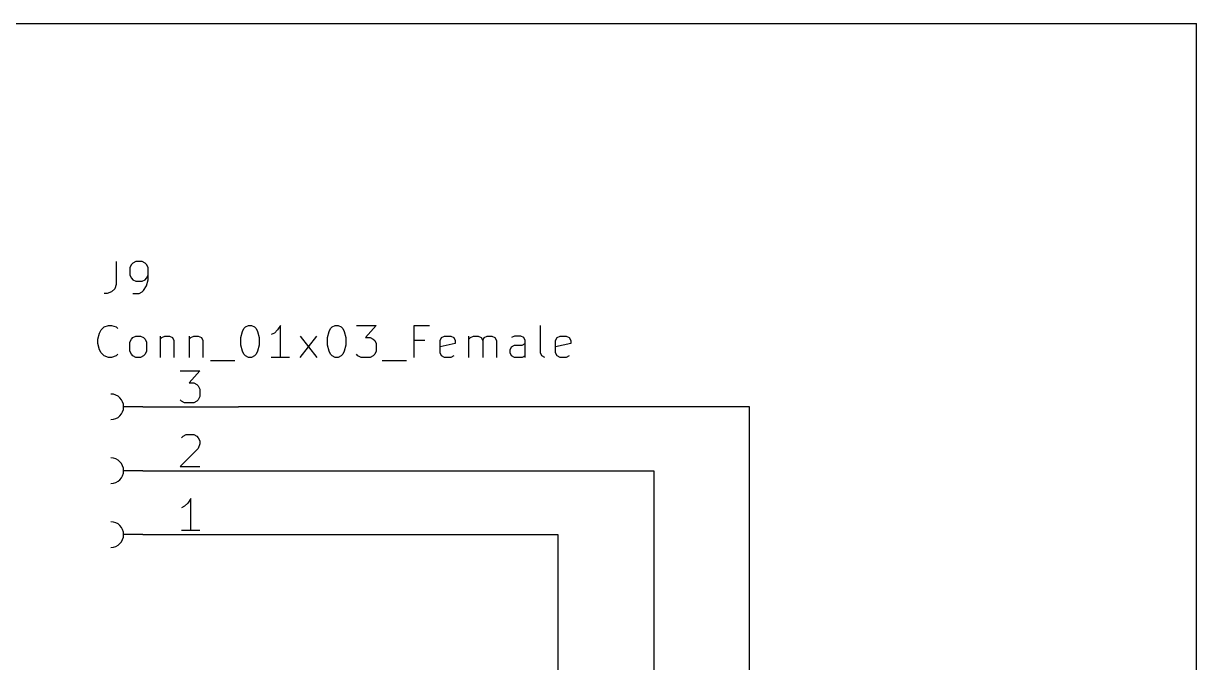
# Model space of a CAD drawing. Extents: x -4.8 to 16.7, y -9.4 to 5.7.
# Drawn here: x 12.519 to 16.652, y 3.445 to 5.695 of the extents above; entities that cross this region are included whole.
import ezdxf

# ---------------------------------------------------------------- set-up
doc = ezdxf.new("R2010")
doc.units = 0
doc.header["$MEASUREMENT"] = 0
for name, color, linetype in [('BLUE3', 171, 'CONTINUOUS'), ('CYAN2', 4, 'CONTINUOUS'), ('RED2', 1, 'CONTINUOUS'), ('RED3', 11, 'CONTINUOUS')]:
    doc.layers.add(name, color=color, linetype=linetype)
doc.layers.add('GREEN3', color=91, linetype='CONTINUOUS', lineweight=30)

msp = doc.modelspace()

# ---------------------------------------------------------------- linework, layer by layer
at = {"layer": 'BLUE3'}
for p in [(8.3273, 5.6953), (16.6523, -3.1922)]:
    msp.add_line(p, (16.6523, 5.6953), dxfattribs=at)
at = {"layer": 'CYAN2', "linetype": 'Continuous'}
for p, q in [((12.8461, 4.857), (12.8461, 4.7766)), ((12.8461, 4.857), (12.8461, 4.7766)), ((12.8997, 4.8462), (12.8943, 4.8355)), ((12.8997, 4.8462), (12.8943, 4.8355)), ((12.905, 4.8516), (12.8997, 4.8462)), ((12.905, 4.8516), (12.8997, 4.8462)), ((12.9157, 4.857), (12.905, 4.8516)), ((12.9157, 4.857), (12.905, 4.8516)), ((12.9371, 4.857), (12.9157, 4.857)), ((12.9371, 4.857), (12.9157, 4.857)), ((12.9479, 4.8516), (12.9371, 4.857)), ((12.9479, 4.8516), (12.9371, 4.857)), ((12.9532, 4.8462), (12.9479, 4.8516)), ((12.9532, 4.8462), (12.9479, 4.8516)), ((12.9586, 4.8355), (12.9532, 4.8462)), ((12.9586, 4.8355), (12.9532, 4.8462)), ((12.8943, 4.8355), (12.8943, 4.8087)), ((12.8943, 4.8355), (12.8943, 4.8087)), ((12.8943, 4.8087), (12.8997, 4.798)), ((12.8943, 4.8087), (12.8997, 4.798)), ((12.8997, 4.798), (12.905, 4.7927)), ((12.8997, 4.798), (12.905, 4.7927)), ((12.9479, 4.7927), (12.9532, 4.798)), ((12.9479, 4.7927), (12.9532, 4.798)), ((12.9532, 4.798), (12.9586, 4.8087)), ((12.9532, 4.798), (12.9586, 4.8087)), ((12.9586, 4.7927), (12.9586, 4.8355)), ((12.9586, 4.7927), (12.9586, 4.8355)), ((12.8407, 4.7605), (12.83, 4.7498)), ((12.8407, 4.7605), (12.83, 4.7498)), ((12.8461, 4.7766), (12.8407, 4.7605)), ((12.8461, 4.7766), (12.8407, 4.7605)), ((12.905, 4.7927), (12.9157, 4.7873)), ((12.905, 4.7927), (12.9157, 4.7873)), ((12.9157, 4.7873), (12.9371, 4.7873)), ((12.9157, 4.7873), (12.9371, 4.7873)), ((12.9371, 4.7873), (12.9479, 4.7927)), ((12.9371, 4.7873), (12.9479, 4.7927)), ((12.9371, 4.7498), (12.9425, 4.7552)), ((12.9371, 4.7498), (12.9425, 4.7552)), ((12.9425, 4.7552), (12.9532, 4.7712)), ((12.9425, 4.7552), (12.9532, 4.7712)), ((12.9532, 4.7712), (12.9586, 4.7927)), ((12.9532, 4.7712), (12.9586, 4.7927)), ((12.8139, 4.7445), (12.8032, 4.7445)), ((12.8139, 4.7445), (12.8032, 4.7445)), ((12.83, 4.7498), (12.8139, 4.7445)), ((12.83, 4.7498), (12.8139, 4.7445)), ((12.905, 4.7445), (12.9264, 4.7445)), ((12.905, 4.7445), (12.9264, 4.7445)), ((12.9264, 4.7445), (12.9371, 4.7498)), ((12.9264, 4.7445), (12.9371, 4.7498)), ((12.8032, 4.6266), (12.8193, 4.632)), ((12.8032, 4.6266), (12.8193, 4.632)), ((12.8193, 4.632), (12.83, 4.632)), ((12.8193, 4.632), (12.83, 4.632)), ((12.83, 4.632), (12.8461, 4.6266)), ((12.83, 4.632), (12.8461, 4.6266)), ((13.3014, 4.6266), (13.3122, 4.632)), ((13.3014, 4.6266), (13.3122, 4.632)), ((13.3122, 4.632), (13.3229, 4.632)), ((13.3122, 4.632), (13.3229, 4.632)), ((13.3229, 4.632), (13.3336, 4.6266)), ((13.3229, 4.632), (13.3336, 4.6266)), ((13.4247, 4.632), (13.4139, 4.6159)), ((13.4247, 4.632), (13.4139, 4.6159)), ((13.4247, 4.5195), (13.4247, 4.632)), ((13.4247, 4.5195), (13.4247, 4.632)), ((13.6068, 4.6266), (13.6175, 4.632)), ((13.6068, 4.6266), (13.6175, 4.632)), ((13.6175, 4.632), (13.6282, 4.632)), ((13.6175, 4.632), (13.6282, 4.632)), ((13.6282, 4.632), (13.6389, 4.6266)), ((13.6282, 4.632), (13.6389, 4.6266)), ((13.6925, 4.632), (13.7622, 4.632)), ((13.6925, 4.632), (13.7622, 4.632)), ((13.7622, 4.632), (13.7246, 4.5891)), ((13.7622, 4.632), (13.7246, 4.5891)), ((13.8961, 4.5195), (13.8961, 4.632)), ((13.8961, 4.632), (13.9496, 4.632)), ((13.8961, 4.5195), (13.8961, 4.632)), ((13.8961, 4.632), (13.9496, 4.632)), ((14.3407, 4.5355), (14.3407, 4.632)), ((14.3407, 4.5355), (14.3407, 4.632)), ((12.7818, 4.5837), (12.7872, 4.6052)), ((12.7818, 4.5837), (12.7872, 4.6052)), ((12.7872, 4.6052), (12.7925, 4.6159)), ((12.7872, 4.6052), (12.7925, 4.6159)), ((12.7925, 4.6159), (12.8032, 4.6266)), ((12.7925, 4.6159), (12.8032, 4.6266)), ((12.8461, 4.6266), (12.8514, 4.6212)), ((12.8461, 4.6266), (12.8514, 4.6212)), ((12.8997, 4.5837), (12.905, 4.5891)), ((12.8997, 4.5837), (12.905, 4.5891)), ((12.905, 4.5891), (12.9157, 4.5945)), ((12.905, 4.5891), (12.9157, 4.5945)), ((12.9157, 4.5945), (12.9318, 4.5945)), ((12.9157, 4.5945), (12.9318, 4.5945)), ((12.9318, 4.5945), (12.9425, 4.5891)), ((12.9318, 4.5945), (12.9425, 4.5891)), ((12.9425, 4.5891), (12.9479, 4.5837)), ((12.9425, 4.5891), (12.9479, 4.5837)), ((13.0014, 4.5945), (13.0014, 4.5195)), ((13.0014, 4.5945), (13.0014, 4.5195)), ((13.0014, 4.5837), (13.0068, 4.5891)), ((13.0014, 4.5837), (13.0068, 4.5891)), ((13.0068, 4.5891), (13.0175, 4.5945)), ((13.0068, 4.5891), (13.0175, 4.5945)), ((13.0175, 4.5945), (13.0336, 4.5945)), ((13.0175, 4.5945), (13.0336, 4.5945)), ((13.0336, 4.5945), (13.0443, 4.5891)), ((13.0336, 4.5945), (13.0443, 4.5891)), ((13.0443, 4.5891), (13.0496, 4.5784)), ((13.0443, 4.5891), (13.0496, 4.5784)), ((13.1032, 4.5945), (13.1032, 4.5195)), ((13.1032, 4.5945), (13.1032, 4.5195)), ((13.1032, 4.5837), (13.1086, 4.5891)), ((13.1032, 4.5837), (13.1086, 4.5891)), ((13.1086, 4.5891), (13.1193, 4.5945)), ((13.1086, 4.5891), (13.1193, 4.5945)), ((13.1193, 4.5945), (13.1354, 4.5945)), ((13.1193, 4.5945), (13.1354, 4.5945)), ((13.1354, 4.5945), (13.1461, 4.5891)), ((13.1354, 4.5945), (13.1461, 4.5891)), ((13.1461, 4.5891), (13.1514, 4.5784)), ((13.1461, 4.5891), (13.1514, 4.5784)), ((13.2854, 4.5891), (13.2907, 4.6105)), ((13.2854, 4.5891), (13.2907, 4.6105)), ((13.2854, 4.5623), (13.2854, 4.5891)), ((13.2854, 4.5623), (13.2854, 4.5891)), ((13.2907, 4.6105), (13.2961, 4.6212)), ((13.2907, 4.6105), (13.2961, 4.6212)), ((13.2961, 4.6212), (13.3014, 4.6266)), ((13.2961, 4.6212), (13.3014, 4.6266)), ((13.3336, 4.6266), (13.3389, 4.6212)), ((13.3336, 4.6266), (13.3389, 4.6212)), ((13.3389, 4.6212), (13.3443, 4.6105)), ((13.3389, 4.6212), (13.3443, 4.6105)), ((13.3443, 4.6105), (13.3497, 4.5891)), ((13.3443, 4.6105), (13.3497, 4.5891)), ((13.3497, 4.5891), (13.3497, 4.5623)), ((13.3497, 4.5891), (13.3497, 4.5623)), ((13.4032, 4.6052), (13.3925, 4.5998)), ((13.4032, 4.6052), (13.3925, 4.5998)), ((13.4139, 4.6159), (13.4032, 4.6052)), ((13.4139, 4.6159), (13.4032, 4.6052)), ((13.4943, 4.5195), (13.5532, 4.5945)), ((13.4943, 4.5945), (13.5532, 4.5195)), ((13.4943, 4.5195), (13.5532, 4.5945)), ((13.4943, 4.5945), (13.5532, 4.5195)), ((13.5907, 4.5891), (13.5961, 4.6105)), ((13.5907, 4.5891), (13.5961, 4.6105)), ((13.5907, 4.5623), (13.5907, 4.5891)), ((13.5907, 4.5623), (13.5907, 4.5891)), ((13.5961, 4.6105), (13.6014, 4.6212)), ((13.5961, 4.6105), (13.6014, 4.6212)), ((13.6014, 4.6212), (13.6068, 4.6266)), ((13.6014, 4.6212), (13.6068, 4.6266)), ((13.6389, 4.6266), (13.6443, 4.6212)), ((13.6389, 4.6266), (13.6443, 4.6212)), ((13.6443, 4.6212), (13.6497, 4.6105)), ((13.6443, 4.6212), (13.6497, 4.6105)), ((13.6497, 4.6105), (13.655, 4.5891)), ((13.6497, 4.6105), (13.655, 4.5891)), ((13.655, 4.5891), (13.655, 4.5623)), ((13.655, 4.5891), (13.655, 4.5623)), ((13.7246, 4.5891), (13.7407, 4.5891)), ((13.7246, 4.5891), (13.7407, 4.5891)), ((13.7407, 4.5891), (13.7514, 4.5837)), ((13.7407, 4.5891), (13.7514, 4.5837)), ((13.9872, 4.5784), (13.9925, 4.5891)), ((13.9872, 4.5784), (13.9925, 4.5891)), ((13.9925, 4.5891), (14.0032, 4.5945)), ((13.9925, 4.5891), (14.0032, 4.5945)), ((14.0032, 4.5945), (14.0247, 4.5945)), ((14.0032, 4.5945), (14.0247, 4.5945)), ((14.0247, 4.5945), (14.0354, 4.5891)), ((14.0247, 4.5945), (14.0354, 4.5891)), ((14.0354, 4.5891), (14.0407, 4.5784)), ((14.0354, 4.5891), (14.0407, 4.5784)), ((14.0889, 4.5195), (14.0889, 4.5945)), ((14.0889, 4.5195), (14.0889, 4.5945)), ((14.0889, 4.5837), (14.0943, 4.5891)), ((14.0889, 4.5837), (14.0943, 4.5891)), ((14.0943, 4.5891), (14.105, 4.5945)), ((14.0943, 4.5891), (14.105, 4.5945)), ((14.105, 4.5945), (14.1211, 4.5945)), ((14.105, 4.5945), (14.1211, 4.5945)), ((14.1211, 4.5945), (14.1318, 4.5891)), ((14.1211, 4.5945), (14.1318, 4.5891)), ((14.1318, 4.5891), (14.1372, 4.5784)), ((14.1318, 4.5891), (14.1372, 4.5784)), ((14.1372, 4.5784), (14.1425, 4.5891)), ((14.1372, 4.5784), (14.1425, 4.5891)), ((14.1425, 4.5891), (14.1532, 4.5945)), ((14.1425, 4.5891), (14.1532, 4.5945)), ((14.1532, 4.5945), (14.1693, 4.5945)), ((14.1532, 4.5945), (14.1693, 4.5945)), ((14.1693, 4.5945), (14.18, 4.5891)), ((14.1693, 4.5945), (14.18, 4.5891)), ((14.18, 4.5891), (14.1854, 4.5784)), ((14.18, 4.5891), (14.1854, 4.5784)), ((14.2497, 4.5945), (14.2389, 4.5891)), ((14.2497, 4.5945), (14.2389, 4.5891)), ((14.2711, 4.5945), (14.2497, 4.5945)), ((14.2711, 4.5945), (14.2497, 4.5945)), ((14.2818, 4.5891), (14.2711, 4.5945)), ((14.2818, 4.5891), (14.2711, 4.5945)), ((14.2871, 4.5784), (14.2818, 4.5891)), ((14.2871, 4.5784), (14.2818, 4.5891)), ((14.3943, 4.5784), (14.3996, 4.5891)), ((14.3943, 4.5784), (14.3996, 4.5891)), ((14.3996, 4.5891), (14.4104, 4.5945)), ((14.3996, 4.5891), (14.4104, 4.5945)), ((14.4104, 4.5945), (14.4318, 4.5945)), ((14.4104, 4.5945), (14.4318, 4.5945)), ((14.4318, 4.5945), (14.4425, 4.5891)), ((14.4318, 4.5945), (14.4425, 4.5891)), ((14.4425, 4.5891), (14.4479, 4.5784)), ((14.4425, 4.5891), (14.4479, 4.5784)), ((12.7818, 4.5677), (12.7818, 4.5837)), ((12.7818, 4.5677), (12.7818, 4.5837)), ((12.7872, 4.5462), (12.7818, 4.5677)), ((12.7872, 4.5462), (12.7818, 4.5677)), ((12.8943, 4.573), (12.8997, 4.5837)), ((12.8943, 4.573), (12.8997, 4.5837)), ((12.8943, 4.5409), (12.8943, 4.573)), ((12.8943, 4.5409), (12.8943, 4.573)), ((12.9479, 4.5837), (12.9532, 4.573)), ((12.9479, 4.5837), (12.9532, 4.573)), ((12.9532, 4.573), (12.9532, 4.5409)), ((12.9532, 4.573), (12.9532, 4.5409)), ((13.0496, 4.5784), (13.0496, 4.5195)), ((13.0496, 4.5784), (13.0496, 4.5195)), ((13.1514, 4.5784), (13.1514, 4.5195)), ((13.1514, 4.5784), (13.1514, 4.5195)), ((13.2907, 4.5409), (13.2854, 4.5623)), ((13.2907, 4.5409), (13.2854, 4.5623)), ((13.3497, 4.5623), (13.3443, 4.5409)), ((13.3497, 4.5623), (13.3443, 4.5409)), ((13.5961, 4.5409), (13.5907, 4.5623)), ((13.5961, 4.5409), (13.5907, 4.5623)), ((13.655, 4.5623), (13.6497, 4.5409)), ((13.655, 4.5623), (13.6497, 4.5409)), ((13.7514, 4.5837), (13.7568, 4.5784)), ((13.7514, 4.5837), (13.7568, 4.5784)), ((13.7568, 4.5784), (13.7622, 4.5677)), ((13.7568, 4.5784), (13.7622, 4.5677)), ((13.7622, 4.5677), (13.7622, 4.5409)), ((13.7622, 4.5677), (13.7622, 4.5409)), ((13.9336, 4.5784), (13.8961, 4.5784)), ((13.9336, 4.5784), (13.8961, 4.5784)), ((13.9872, 4.5355), (13.9872, 4.5784)), ((13.9872, 4.5355), (13.9872, 4.5784)), ((14.0407, 4.5677), (13.9872, 4.557)), ((14.0407, 4.5677), (13.9872, 4.557)), ((14.0407, 4.5784), (14.0407, 4.5677)), ((14.0407, 4.5784), (14.0407, 4.5677)), ((14.1372, 4.5784), (14.1372, 4.5195)), ((14.1372, 4.5784), (14.1372, 4.5195)), ((14.1854, 4.5784), (14.1854, 4.5195)), ((14.1854, 4.5784), (14.1854, 4.5195)), ((14.2336, 4.5462), (14.2389, 4.557)), ((14.2336, 4.5462), (14.2389, 4.557)), ((14.2389, 4.557), (14.2497, 4.5623)), ((14.2389, 4.557), (14.2497, 4.5623)), ((14.2497, 4.5623), (14.2764, 4.5623)), ((14.2497, 4.5623), (14.2764, 4.5623)), ((14.2764, 4.5623), (14.2871, 4.5677)), ((14.2764, 4.5623), (14.2871, 4.5677)), ((14.2871, 4.5195), (14.2871, 4.5784)), ((14.2871, 4.5195), (14.2871, 4.5784)), ((14.3943, 4.5355), (14.3943, 4.5784)), ((14.3943, 4.5355), (14.3943, 4.5784)), ((14.4479, 4.5677), (14.3943, 4.557)), ((14.4479, 4.5677), (14.3943, 4.557)), ((14.4479, 4.5784), (14.4479, 4.5677)), ((14.4479, 4.5784), (14.4479, 4.5677)), ((12.7925, 4.5355), (12.7872, 4.5462)), ((12.7925, 4.5355), (12.7872, 4.5462)), ((12.8032, 4.5248), (12.7925, 4.5355)), ((12.8032, 4.5248), (12.7925, 4.5355)), ((12.8193, 4.5195), (12.8032, 4.5248)), ((12.8193, 4.5195), (12.8032, 4.5248)), ((12.83, 4.5195), (12.8193, 4.5195)), ((12.83, 4.5195), (12.8193, 4.5195)), ((12.8461, 4.5248), (12.83, 4.5195)), ((12.8461, 4.5248), (12.83, 4.5195)), ((12.8514, 4.5302), (12.8461, 4.5248)), ((12.8514, 4.5302), (12.8461, 4.5248)), ((12.8997, 4.5302), (12.8943, 4.5409)), ((12.8997, 4.5302), (12.8943, 4.5409)), ((12.905, 4.5248), (12.8997, 4.5302)), ((12.905, 4.5248), (12.8997, 4.5302)), ((12.9157, 4.5195), (12.905, 4.5248)), ((12.9157, 4.5195), (12.905, 4.5248)), ((12.9318, 4.5195), (12.9157, 4.5195)), ((12.9318, 4.5195), (12.9157, 4.5195)), ((12.9425, 4.5248), (12.9318, 4.5195)), ((12.9425, 4.5248), (12.9318, 4.5195)), ((12.9479, 4.5302), (12.9425, 4.5248)), ((12.9479, 4.5302), (12.9425, 4.5248)), ((12.9532, 4.5409), (12.9479, 4.5302)), ((12.9532, 4.5409), (12.9479, 4.5302)), ((13.1782, 4.5087), (13.2639, 4.5087)), ((13.1782, 4.5087), (13.2639, 4.5087)), ((13.2961, 4.5302), (13.2907, 4.5409)), ((13.2961, 4.5302), (13.2907, 4.5409)), ((13.3014, 4.5248), (13.2961, 4.5302)), ((13.3014, 4.5248), (13.2961, 4.5302)), ((13.3122, 4.5195), (13.3014, 4.5248)), ((13.3122, 4.5195), (13.3014, 4.5248)), ((13.3229, 4.5195), (13.3122, 4.5195)), ((13.3229, 4.5195), (13.3122, 4.5195)), ((13.3336, 4.5248), (13.3229, 4.5195)), ((13.3336, 4.5248), (13.3229, 4.5195)), ((13.3389, 4.5302), (13.3336, 4.5248)), ((13.3389, 4.5302), (13.3336, 4.5248)), ((13.3443, 4.5409), (13.3389, 4.5302)), ((13.3443, 4.5409), (13.3389, 4.5302)), ((13.4568, 4.5195), (13.3925, 4.5195)), ((13.4568, 4.5195), (13.3925, 4.5195)), ((13.6014, 4.5302), (13.5961, 4.5409)), ((13.6014, 4.5302), (13.5961, 4.5409)), ((13.6068, 4.5248), (13.6014, 4.5302)), ((13.6068, 4.5248), (13.6014, 4.5302)), ((13.6175, 4.5195), (13.6068, 4.5248)), ((13.6175, 4.5195), (13.6068, 4.5248)), ((13.6282, 4.5195), (13.6175, 4.5195)), ((13.6282, 4.5195), (13.6175, 4.5195)), ((13.6389, 4.5248), (13.6282, 4.5195)), ((13.6389, 4.5248), (13.6282, 4.5195)), ((13.6443, 4.5302), (13.6389, 4.5248)), ((13.6443, 4.5302), (13.6389, 4.5248)), ((13.6497, 4.5409), (13.6443, 4.5302)), ((13.6497, 4.5409), (13.6443, 4.5302)), ((13.6979, 4.5248), (13.6925, 4.5302)), ((13.6979, 4.5248), (13.6925, 4.5302)), ((13.7086, 4.5195), (13.6979, 4.5248)), ((13.7086, 4.5195), (13.6979, 4.5248)), ((13.7407, 4.5195), (13.7086, 4.5195)), ((13.7407, 4.5195), (13.7086, 4.5195)), ((13.7514, 4.5248), (13.7407, 4.5195)), ((13.7514, 4.5248), (13.7407, 4.5195)), ((13.7568, 4.5302), (13.7514, 4.5248)), ((13.7568, 4.5302), (13.7514, 4.5248)), ((13.7622, 4.5409), (13.7568, 4.5302)), ((13.7622, 4.5409), (13.7568, 4.5302)), ((13.7836, 4.5087), (13.8693, 4.5087)), ((13.7836, 4.5087), (13.8693, 4.5087)), ((13.9925, 4.5248), (13.9872, 4.5355)), ((13.9925, 4.5248), (13.9872, 4.5355)), ((14.0032, 4.5195), (13.9925, 4.5248)), ((14.0032, 4.5195), (13.9925, 4.5248)), ((14.0247, 4.5195), (14.0032, 4.5195)), ((14.0247, 4.5195), (14.0032, 4.5195)), ((14.0354, 4.5248), (14.0247, 4.5195)), ((14.0354, 4.5248), (14.0247, 4.5195)), ((14.2336, 4.5355), (14.2336, 4.5462)), ((14.2336, 4.5355), (14.2336, 4.5462)), ((14.2389, 4.5248), (14.2336, 4.5355)), ((14.2389, 4.5248), (14.2336, 4.5355)), ((14.2497, 4.5195), (14.2389, 4.5248)), ((14.2497, 4.5195), (14.2389, 4.5248)), ((14.2764, 4.5195), (14.2497, 4.5195)), ((14.2764, 4.5195), (14.2497, 4.5195)), ((14.2871, 4.5248), (14.2764, 4.5195)), ((14.2871, 4.5248), (14.2764, 4.5195)), ((14.3461, 4.5248), (14.3407, 4.5355)), ((14.3461, 4.5248), (14.3407, 4.5355)), ((14.3568, 4.5195), (14.3461, 4.5248)), ((14.3568, 4.5195), (14.3461, 4.5248)), ((14.3996, 4.5248), (14.3943, 4.5355)), ((14.3996, 4.5248), (14.3943, 4.5355)), ((14.4104, 4.5195), (14.3996, 4.5248)), ((14.4104, 4.5195), (14.3996, 4.5248)), ((14.4318, 4.5195), (14.4104, 4.5195)), ((14.4318, 4.5195), (14.4104, 4.5195)), ((14.4425, 4.5248), (14.4318, 4.5195)), ((14.4425, 4.5248), (14.4318, 4.5195))]:
    msp.add_line(p, q, dxfattribs=at)
at = {"layer": 'GREEN3', "linetype": 'Continuous'}
for p, q in [((15.0773, 4.3453), (13.2773, 4.3453)), ((15.0773, 3.1078), (15.0773, 4.3453)), ((13.2773, 4.1203), (14.7398, 4.1203)), ((14.7398, 4.1203), (14.7398, 2.2078)), ((13.2773, 3.8953), (14.4023, 3.8953)), ((14.4023, 3.8953), (14.4023, 3.3328))]:
    msp.add_line(p, q, dxfattribs=at)
at = {"layer": 'RED2', "linetype": 'Continuous'}
for p, q in [((12.9398, 4.3453), (12.8723, 4.3453)), ((12.9398, 4.3453), (13.2773, 4.3453)), ((12.9398, 4.3453), (13.2773, 4.3453)), ((12.9398, 4.1203), (12.8723, 4.1203)), ((12.9398, 4.1203), (13.2773, 4.1203)), ((12.9398, 4.1203), (13.2773, 4.1203)), ((12.9398, 3.8953), (12.8723, 3.8953)), ((12.9398, 3.8953), (13.2773, 3.8953)), ((12.9398, 3.8953), (13.2773, 3.8953))]:
    msp.add_line(p, q, dxfattribs=at)
at = {"layer": 'RED2'}
for centre in [(12.8273, 4.3453), (12.8273, 4.1203), (12.8273, 3.8953)]:
    msp.add_arc(centre, 0.045, 270.1, 89.9, dxfattribs=at)
at = {"layer": 'RED3', "linetype": 'Continuous'}
for p, q in [((13.0711, 4.4722), (13.1407, 4.4722)), ((13.0711, 4.4722), (13.1407, 4.4722)), ((13.1407, 4.4722), (13.1032, 4.4293)), ((13.1407, 4.4722), (13.1032, 4.4293)), ((13.1032, 4.4293), (13.1193, 4.4293)), ((13.1032, 4.4293), (13.1193, 4.4293)), ((13.1193, 4.4293), (13.13, 4.424)), ((13.1193, 4.4293), (13.13, 4.424)), ((13.13, 4.424), (13.1354, 4.4186)), ((13.13, 4.424), (13.1354, 4.4186)), ((13.1354, 4.4186), (13.1407, 4.4079)), ((13.1354, 4.4186), (13.1407, 4.4079)), ((13.1407, 4.3811), (13.1354, 4.3704)), ((13.1407, 4.3811), (13.1354, 4.3704)), ((13.1407, 4.4079), (13.1407, 4.3811)), ((13.1407, 4.4079), (13.1407, 4.3811)), ((13.0764, 4.3651), (13.0711, 4.3704)), ((13.0764, 4.3651), (13.0711, 4.3704)), ((13.0872, 4.3597), (13.0764, 4.3651)), ((13.0872, 4.3597), (13.0764, 4.3651)), ((13.1193, 4.3597), (13.0872, 4.3597)), ((13.1193, 4.3597), (13.0872, 4.3597)), ((13.13, 4.3651), (13.1193, 4.3597)), ((13.13, 4.3651), (13.1193, 4.3597)), ((13.1354, 4.3704), (13.13, 4.3651)), ((13.1354, 4.3704), (13.13, 4.3651)), ((13.0764, 4.2365), (13.0818, 4.2418)), ((13.0764, 4.2365), (13.0818, 4.2418)), ((13.0818, 4.2418), (13.0925, 4.2472)), ((13.0818, 4.2418), (13.0925, 4.2472)), ((13.0925, 4.2472), (13.1193, 4.2472)), ((13.0925, 4.2472), (13.1193, 4.2472)), ((13.1193, 4.2472), (13.13, 4.2418)), ((13.1193, 4.2472), (13.13, 4.2418)), ((13.13, 4.2418), (13.1354, 4.2365)), ((13.13, 4.2418), (13.1354, 4.2365)), ((13.1354, 4.2365), (13.1407, 4.2258)), ((13.1354, 4.2365), (13.1407, 4.2258)), ((13.1407, 4.2258), (13.1407, 4.2151)), ((13.1407, 4.2258), (13.1407, 4.2151)), ((13.1354, 4.199), (13.0711, 4.1347)), ((13.1354, 4.199), (13.0711, 4.1347)), ((13.1407, 4.2151), (13.1354, 4.199)), ((13.1407, 4.2151), (13.1354, 4.199)), ((13.0711, 4.1347), (13.1407, 4.1347)), ((13.0711, 4.1347), (13.1407, 4.1347)), ((13.1086, 4.0222), (13.0979, 4.0061)), ((13.1086, 4.0222), (13.0979, 4.0061)), ((13.1086, 3.9097), (13.1086, 4.0222)), ((13.1086, 3.9097), (13.1086, 4.0222)), ((13.0872, 3.9954), (13.0764, 3.9901)), ((13.0872, 3.9954), (13.0764, 3.9901)), ((13.0979, 4.0061), (13.0872, 3.9954)), ((13.0979, 4.0061), (13.0872, 3.9954)), ((13.1407, 3.9097), (13.0764, 3.9097)), ((13.1407, 3.9097), (13.0764, 3.9097))]:
    msp.add_line(p, q, dxfattribs=at)

doc.saveas('drawing.dxf')
